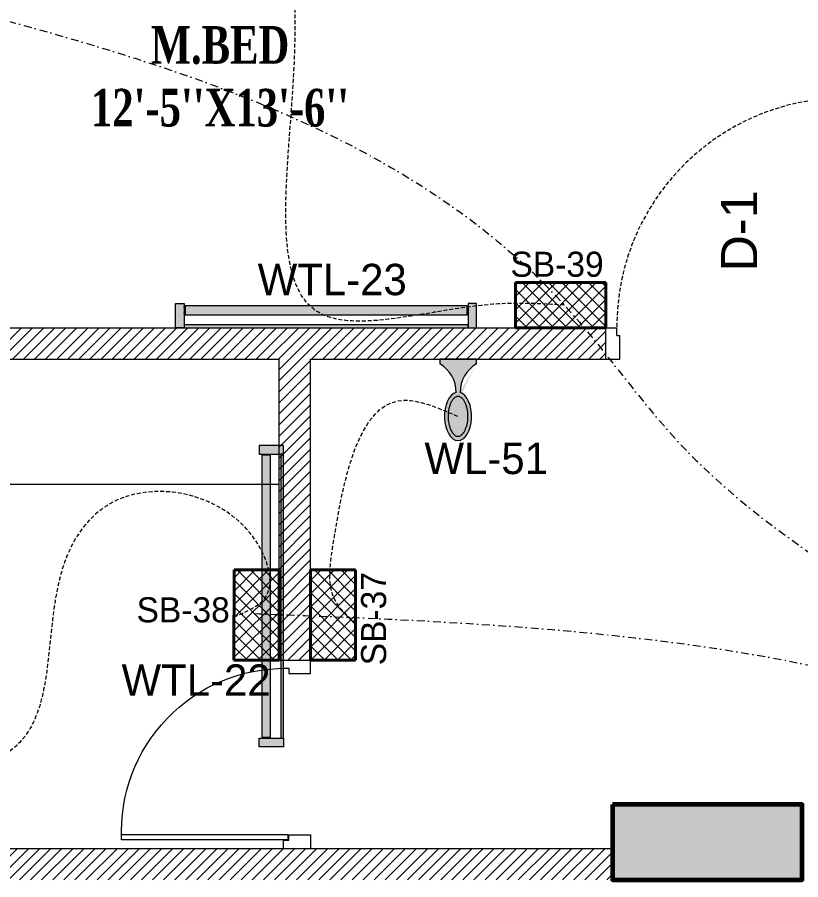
# Model space of a CAD drawing. Header units: inches. Extents: x 109699 to 44449955, y -10987 to 15824140.
# Drawn here: x 197424.5 to 197549.5, y -3520.4 to -3382.9 of the extents above; entities that cross this region are included whole.
import ezdxf

# ---------------------------------------------------------------- set-up
doc = ezdxf.new("R2010")
doc.units = ezdxf.units.IN
doc.header["$LTSCALE"] = 5
doc.header["$MEASUREMENT"] = 0
for name, pattern in [('DASHDOT', [1, 0.5, -0.25, 0, -0.25]), ('DASHED2', [0.375, 0.25, -0.125]), ('HIDDEN', [0.375, 0.25, -0.125])]:
    doc.linetypes.add(name, pattern=pattern)
doc.layers.get('0').update_dxf_attribs({"color": 123})
for name, color, linetype, lineweight in [('@NORMAL', 7, 'Continuous', 5), ('cloumn', 253, 'Continuous', 60), ('door', 8, 'Continuous', 9), ('E-Con-Point', 5, 'DASHED2', 13), ('E-SB-Switch-Board', 106, 'Continuous', 18), ('E-WL-Wall-Light', 232, 'Continuous', 15), ('E-WTL-Wall-Tube-Light', 6, 'Continuous', 15), ('ha', 252, 'Continuous', 5), ('L_WALL', 8, 'Continuous', 5), ('SB', 1, 'DASHDOT', 20), ('WALL-1', 8, 'Continuous', 9)]:
    doc.layers.add(name, color=color, linetype=linetype, lineweight=lineweight)
doc.layers.add('FURNITUR', color=7, linetype='Continuous', lineweight=5, true_color=0xe8e8e8)
doc.layers.add('T', color=8, linetype='Continuous')
doc.styles.get("Standard").update_dxf_attribs({"font": 'times.ttf'})
doc.styles.add('style2', font='ARIALN.TTF', dxfattribs={"width": 0.75, "height": 3})
doc.styles.add('TEXT-3', font='arial.ttf')

# ---------------------------------------------------------------- blocks, each defined once
blk = doc.blocks.new('Door-40')
at = {"layer": 'door', "ltscale": 0.5}
for p, q in [((0, 40), (5, 40)), ((0, 40), (0, 37.75)), ((5, 40), (5, 38.24999999999636)), ((0, 37.75), (3.75, 37.75000000000364)), ((3.75, 38.24999999999636), (3.75, 37.75000000000364)), ((3.75, 38.24999999999636), (5, 38.24999999999636)), ((5.135000000002037, 2.913192669428099), (5.145000000004075, 2.913192669428099)), ((5.135000000002037, 1.885000000002037), (5.135000000002037, 2.913192669428099)), ((0, 0), (0, 2.25)), ((0, 2.25), (3.75, 2.249999999996362)), ((3.75, 1.750000000003638), (3.75, 2.249999999996362)), ((3.75, 1.750000000003638), (5, 1.750000000003638)), ((4.010000000002037, 1.760000000002037), (4.010000000002037, 1.75)), ((5.010000000002037, 1.760000000002037), (4.010000000002037, 1.760000000002037)), ((5, 1.750000000003638), (5.010400642058812, 1.750000000007276)), ((5, 0), (5, 1.750000000003638)), ((5.145000000004075, 1.895000000000437), (5.145000000004075, 1.884599357945262)), ((0, 0), (5, 0)), ((0, 0), (5, 0))]:
    blk.add_line(p, q, dxfattribs=at)
blk.add_lwpolyline([(41.625, 3.145000000000437), (5.145000000004075, 3.145000000000437), (5.145000000004075, 1.895000000000437), (41.625, 1.895000000000437)], close=True, dxfattribs=at)
blk.add_circle((5.135000000002037, 1.760000000002037), 0.1249999999999983, dxfattribs=at)
at = {"layer": 'door', "linetype": 'HIDDEN', "ltscale": 0.5}
blk.add_arc((5.156161382139544, 1.755015969829401), 36.49531813451388, 2.182731632980644, 90.24516611661387, dxfattribs=at)
blk = doc.blocks.new('coloumn-01')
at = {"layer": 'ha'}
h = blk.add_hatch(dxfattribs=at)
h.set_pattern_fill('AR-CONC', color=256, scale=0.5)
h.set_pattern_definition([(49.99999999999999, (0, 0), (3.586300913003767, -0.3137606749129755), [0.375, -4.125]), (355, (0, 0), (-0.693756668065, 3.760960668500059), [0.3, -3.3]), (100.45144446, (0.298858405, -0.02614672), (2.89254423363556, 3.447199954843147), [0.3187009599999999, -3.505710559999999]), (46.18420000000001, (0, 1), (5.336206653357862, -0.8275964039653827), [0.5625, -6.1875]), (96.63563549, (0.444683725, 0.931033465), (4.673309728371142, 4.870593003872752), [0.47805171, -5.258568799999999]), (351.1841639899999, (0, 1), (4.673309725273866, 4.870593001349951), [0.45, -4.950000005]), (21, (0.5, 0.75), (2.984535260592308, -2.013094453326694), [0.375, -4.125]), (326.0000000000001, (0.5, 0.75), (1.216576659607909, 3.625750225234265), [0.3, -3.3]), (71.45144474, (0.74871127, 0.58224213), (4.201111883649856, 1.612655764031769), [0.31870095, -3.50571056]), (37.50000000000001, (0, 0), (0.06079927658645334, 1.664469269156557), [0, -3.26, 0, -3.35, 0, -3.3125]), (7.499999999999999, (0, 0), (1.315347687210743, 1.972058559411801), [0, -1.91, 0, -3.185, 0, -1.2625]), (327.5, (-1.115, 0), (2.669112180862045, -0.1127743586718988), [0, -1.25, 0, -3.9, 0, -5.175]), (317.5, (-1.615, 0), (2.915930846711931, 0.5005249116615886), [0, -1.625, 0, -2.59, 0, -3.675])])
h.paths.add_polyline_path([(32128.44739975178, -2546319.049243456), (32092.44739975178, -2546319.049243456), (32092.44739975178, -2546331.049243456), (32128.44739975178, -2546331.049243456)])
h.paths.add_polyline_path([(32128.44739975189, -2546617.132962178), (32098.44739975189, -2546617.132962178), (32098.44739975189, -2546629.132962178), (32128.44739975189, -2546629.132962178)])
h.paths.add_polyline_path([(31978.51966727065, -2546605.132962178), (31966.51966727065, -2546605.132962178), (31966.51966727065, -2546635.132962178), (31978.51966727065, -2546635.132962178)])
h.paths.add_polyline_path([(31821.20333333506, -2546605.132962178), (31809.20333333506, -2546605.132962178), (31809.20333333506, -2546635.132962178), (31821.20333333506, -2546635.132962178)])
h.paths.add_polyline_path([(31689.20328743063, -2546611.133238418), (31677.20328743063, -2546611.133238418), (31677.20328743063, -2546635.133238418), (31689.20328743063, -2546635.133238418)])
h.paths.add_polyline_path([(31417.20347832461, -2546611.132962178), (31405.20347832461, -2546611.132962178), (31405.20347832461, -2546635.132962178), (31417.20347832461, -2546635.132962178)])
h.paths.add_polyline_path([(31435.20347912709, -2546415.348983645), (31405.20347912709, -2546415.348983645), (31405.20347912709, -2546427.348983645), (31435.20347912709, -2546427.348983645)])
h.paths.add_polyline_path([(31633.74647668525, -2546415.348983645), (31603.74647668525, -2546415.348983645), (31603.74647668525, -2546427.348983645), (31633.74647668525, -2546427.348983645)])
h.paths.add_polyline_path([(31821.20245073218, -2546319.049243455), (31809.20245073218, -2546319.049243455), (31809.20245073218, -2546349.049243455), (31821.20245073218, -2546349.049243455)])
h.paths.add_polyline_path([(31996.51966727068, -2546319.049243455), (31966.51966727068, -2546319.049243455), (31966.51966727068, -2546331.049243455), (31996.51966727068, -2546331.049243455)])
h.paths.add_polyline_path([(31581.74648750067, -2546291.049243452), (31541.74648750067, -2546291.049243452), (31541.74648750067, -2546301.049243452), (31581.74648750067, -2546301.049243452)])
h.paths.add_polyline_path([(31485.74647668505, -2546261.049243452), (31475.74647668505, -2546261.049243452), (31475.74647668505, -2546301.049243452), (31485.74647668505, -2546301.049243452)])
h.paths.add_polyline_path([(31581.74648750064, -2546206.049278549), (31521.74648750064, -2546206.049278549), (31521.74648750064, -2546216.049243455), (31581.74648750064, -2546216.049243455)])
h.paths.add_polyline_path([(31435.20347595899, -2546206.049243455), (31405.20347595899, -2546206.049243455), (31405.20347595899, -2546218.049243455), (31435.20347595899, -2546218.049243455)])
h.paths.add_polyline_path([(31435.20347912709, -2546094.049243455), (31405.20347912709, -2546094.049243455), (31405.20347912709, -2546106.049243455), (31435.20347912709, -2546106.049243455)])
h.paths.add_polyline_path([(31583.74647668522, -2546094.049243455), (31547.74647668522, -2546094.049243455), (31547.74647668522, -2546106.049243455), (31583.74647668522, -2546106.049243455)])
h.paths.add_polyline_path([(31775.41359277777, -2546094.049243455), (31763.41359277777, -2546094.049243455), (31763.41359277777, -2546124.049243455), (31775.41359277777, -2546124.049243455)])
h.paths.add_polyline_path([(32059.80123907101, -2546094.049243455), (32047.80123907101, -2546094.049243455), (32047.80123907101, -2546124.049243455), (32059.80123907101, -2546124.049243455)])
h.paths.add_polyline_path([(32058.06771510976, -2545913.633020405), (32028.06771510976, -2545913.633020405), (32028.06771510976, -2545925.633020405), (32058.06771510976, -2545925.633020405)])
h.paths.add_polyline_path([(32048.06771510973, -2545722.712815279), (32036.06771510973, -2545722.712815279), (32036.06771510973, -2545746.712815279), (32048.06771510973, -2545746.712815279)])
h.paths.add_polyline_path([(31799.41359277774, -2545913.633020405), (31763.41359277774, -2545913.633020405), (31763.41359277774, -2545925.633020405), (31799.41359277774, -2545925.633020405)])
h.paths.add_polyline_path([(31591.53986684192, -2545945.049243456), (31561.31223659915, -2545945.049243456), (31561.31223659915, -2545957.049243456), (31591.53986684192, -2545957.049243456)])
h.paths.add_polyline_path([(31435.20347912709, -2545945.049243456), (31405.20347912709, -2545945.049243456), (31405.20347912709, -2545957.049243456), (31435.20347912709, -2545957.049243456)])
h.paths.add_polyline_path([(31429.2035252499, -2545715.383477275), (31405.2035252499, -2545715.383477275), (31405.2035252499, -2545727.383477275), (31429.2035252499, -2545727.383477275)])
h.paths.add_polyline_path([(31605.53986684192, -2545715.383237123), (31581.53986684192, -2545715.383237123), (31581.53986684192, -2545727.383237123), (31605.53986684192, -2545727.383237123)])
h.paths.add_polyline_path([(31775.41359277774, -2545711.610186095), (31763.41359277774, -2545711.610186095), (31763.41359277774, -2545735.610186095), (31775.41359277774, -2545735.610186095)])
at = {"layer": 'cloumn', "elevation": -16.56826399597158}
blk.add_lwpolyline([(31561.31223659915, -2545945.049243456), (31561.31223659915, -2545957.049243456), (31591.53986684192, -2545957.049243456), (31591.53986684192, -2545945.049243456)], close=True, dxfattribs=at)
blk = doc.blocks.new('nhytfgb')
at = {"layer": 'L_WALL', "ltscale": 4}
for p, q in [((20996.32718490922, -25463.2833109047), (20996.32718490922, -25464.7833109047)), ((21001.32718490922, -25465.7833109047), (21001.32718490922, -25463.28331090471)), ((20996.32718490922, -25464.7833109047), (20997.32718490922, -25464.7833109047)), ((20997.32718490922, -25464.7833109047), (20997.32718490922, -25465.7833109047)), ((20997.32718490922, -25465.7833109047), (21001.32718490922, -25465.7833109047)), ((20997.3271849093, -25495.78331090468), (21001.3271849093, -25495.78331090468)), ((20997.3271849093, -25496.78331090468), (20997.3271849093, -25495.78331090468)), ((21001.3271849093, -25495.78331090468), (21001.32718490922, -25498.2833109047)), ((20996.32718490922, -25496.7833109047), (20996.32718490922, -25498.2833109047))]:
    blk.add_line(p, q, dxfattribs=at)
at = {"layer": 'L_WALL'}
for p, q in [((20997.18809612016, -25464.90215873925), (20966.18809612016, -25464.90215873925)), ((20997.18809612016, -25464.90215873925), (20997.18809612016, -25465.79835851259)), ((20997.18809612016, -25465.79835851259), (20966.18809612016, -25465.79835851259)), ((20996.32718490922, -25496.7833109047), (20997.3271849093, -25496.78331090468))]:
    blk.add_line(p, q, dxfattribs=at)
blk.add_arc((20996.57718490925, -25466.36028743991), 30.42405063002891, 177.2529418227814, 270.4708152205662, dxfattribs=at)
blk = doc.blocks.new('A$C4DCB0E22')
h = blk.add_hatch()
h.set_pattern_fill('ANSI37', color=256, scale=15, angle=90.05046403147966, style=0)
h.set_pattern_definition([(135.0504640314797, (0, 0), (-1.324656962164393, -1.326992438783809), []), (225.0504640314796, (0, 0), (1.326992438783809, -1.324656962164393), [])])
h.paths.add_polyline_path([(0.0158499618895469, -4.176303718850249e-06), (-3.779117417224143e-06, 17.9999888419976), (8.999992730033242, 18.00791571250107), (9.015846471040199, 0.007922694199763214)])
at = {"lineweight": 40}
for p, q in [((-3.779117417224143e-06, 17.9999888419976), (8.999992730033242, 18.00791571250107)), ((0.0158499618895469, -4.176303718850249e-06), (-3.779117417224143e-06, 17.9999888419976)), ((9.015846471040199, 0.007922694199763214), (8.999992730033242, 18.00791571250107)), ((0.0158499618895469, -4.176303718850249e-06), (9.015846471040199, 0.007922694199763214))]:
    blk.add_line(p, q, dxfattribs=at)
blk = doc.blocks.new('A$C63C712C3')
at = {"linetype": 'ByBlock', "ltscale": 0.5}
h = blk.add_hatch(color=256, dxfattribs=at)
h.dxf.hatch_style = 1
h.paths.add_polyline_path([(35.45815903441689, 102.6004051111813), (7.051254215184599e-05, 102.6004051111813), (7.051254215184599e-05, -1.4210854715202e-14), (35.45815903441689, 0)])
h.paths.add_polyline_path([(1235.458159034402, 102.6004051111813), (35.45815903441689, 102.6004051111813), (35.45815903441689, 90.19858873463818), (1235.458159034402, 90.19858873463818)])
h.paths.add_polyline_path([(1270.916247556277, 102.6004051111813), (1235.458159034402, 102.6004051111813), (1235.458159034402, -1.4210854715202e-14), (1270.916247556277, 0)])
h = blk.add_hatch(color=256, dxfattribs=at)
h.dxf.hatch_style = 1
h.set_gradient(color1=(255, 255, 0), rotation=269, name='CYLINDER')
h.paths.add_polyline_path([(1230.609335631336, 47.55507706388016), (39.80634735536296, 47.55507706388016), (39.80634735536296, 10.14120857274975), (1230.609335631336, 10.14120857274975)])
at = {"ltscale": 2}
for p, q in [((39.80314903250837, 42.02165198561852), (33.8373914979602, 42.02165198561852)), ((1230.612533954176, 42.02165198561852), (1236.578291488724, 42.02165198561852)), ((39.80314903250837, 15.93327464433969), (33.8373914979602, 15.93327464433969)), ((1230.612533954176, 15.93327464433969), (1236.578291488724, 15.93327464433969))]:
    blk.add_line(p, q, dxfattribs=at)
for points in [[(35.45815903441689, 102.6004051111813), (7.051254215184599e-05, 102.6004051111813), (7.051254215184599e-05, 0), (35.45815903441689, 0)], [(35.45815903441689, 102.6004051111813), (1235.458159034402, 102.6004051111813), (1235.458159034402, 90.19858873463818), (35.45815903441689, 90.19858873463818)], [(1235.458159034402, 102.6004051111813), (1270.916247556277, 102.6004051111813), (1270.916247556277, 0), (1235.458159034402, 0)], [(39.80634735536296, 47.55507706388016), (1230.609335631336, 47.55507706388016), (1230.609335631336, 10.14120857274975), (39.80634735536296, 10.14120857274975)]]:
    blk.add_lwpolyline(points, close=True, dxfattribs=at)
blk = doc.blocks.new('E-W-LIGHT')
at = {"linetype": 'ByBlock', "ltscale": 0.5}
h = blk.add_hatch(color=256, dxfattribs=at)
h.dxf.hatch_style = 1
h.set_gradient(color1=(255, 255, 255), color2=(255, 255, 0), name='CYLINDER')
edge = h.paths.add_edge_path()
edge.add_spline(control_points=[(-96.71110423948552, 1.235367220396483), (-96.8976251288622, 1.235367220396483), (-97.08530367817384, 1.204590695443009), (-97.49532330615068, 1.060408411101338), (-97.71769888777162, 0.9452617532663472), (-98.18859363857634, 0.6007580769133996), (-98.4360601757027, 0.3712016227401077), (-98.9274233233457, -0.2076466389563343), (-99.17095937526851, -0.5565722783421756), (-99.79256403547286, -1.649000525487912), (-100.1403411294208, -2.496475964584042), (-100.6655547252501, -4.389078901701514), (-100.8435119435345, -5.433326140728264), (-100.996858843053, -7.577941591604359), (-100.9723680002039, -8.677864733885961), (-100.7253955626443, -10.7881619923927), (-100.5027117058065, -11.79805679996582), (-99.90205506231798, -13.59089832466863), (-99.52349327352754, -14.37265162368595), (-98.79708591162027, -15.46144462183512), (-98.46289770719719, -15.83531695936959), (-97.82402795464219, -16.37320808014224), (-97.52292902289115, -16.53708124557815), (-97.0332651008719, -16.69867335386745), (-96.83300356165012, -16.72444707740215), (-96.42760539585558, -16.70413243760904), (-96.21918910161975, -16.65733367471884), (-95.75858057275782, -16.45705756399432), (-95.50712660475898, -16.30138572900886), (-94.98330090317799, -15.85001415615693), (-94.71221849052682, -15.55449414506236), (-94.18744122004225, -14.82684639582039), (-93.93399672563008, -14.39521060388152), (-93.32240182252819, -13.09860869282319), (-93.0057716383552, -12.13470487732181), (-92.57508722519842, -10.03980369670334), (-92.46055768618565, -8.90959698224412), (-92.45565766659526, -6.646794607945969), (-92.56528275998282, -5.514732191470296), (-92.98715107886524, -3.412587944823316), (-93.29985699109132, -2.443281268231641), (-93.99092435031811, -0.9549615958549695), (-94.34810290115182, -0.3877643056552464), (-95.07582621573985, 0.4836147841888085), (-95.44374809115733, 0.7854262440646148), (-96.01798165069457, 1.105607693885873), (-96.24029005175481, 1.180327462172805), (-96.53763867025813, 1.228459302029147), (-96.62438560181026, 1.235367220396483), (-96.71110423948552, 1.235367220396483)], knot_values=[0, 0, 0, 0, 0.194197829587449, 0.194197829587449, 0.388395659174898, 0.388395659174898, 0.582593488762347, 0.582593488762347, 0.776791318349796, 0.776791318349796, 1.110216687407361, 1.110216687407361, 1.443642056464925, 1.443642056464925, 1.77706742552249, 1.77706742552249, 2.110492794580054, 2.110492794580054, 2.443918163637619, 2.443918163637619, 2.701496175378678, 2.701496175378678, 2.959074187119738, 2.959074187119738, 3.169612053741, 3.169612053741, 3.380149920362263, 3.380149920362263, 3.590687786983526, 3.590687786983526, 3.801225653604789, 3.801225653604789, 4.011763520226051, 4.011763520226051, 4.360140390670959, 4.360140390670959, 4.708517261115867, 4.708517261115867, 5.056894131560775, 5.056894131560775, 5.405271002005684, 5.405271002005684, 5.69307956715584, 5.69307956715584, 5.980888132305996, 5.980888132305996, 6.192897451070847, 6.192897451070847, 6.283185307179586, 6.283185307179586, 6.283185307179586, 6.283185307179586], degree=3, periodic=0)
at = {"layer": 'E-WL-Wall-Light', "linetype": 'ByBlock', "ltscale": 0.5}
h = blk.add_hatch(color=256, dxfattribs=at)
h.dxf.hatch_style = 1
edge = h.paths.add_edge_path()
edge.add_ellipse((-96.71110423948552, -7.740473765769313), major_axis=(0, 10.71660606041263), ratio=0.559300439547623, start_angle=187.7376784571124, end_angle=531.0374031504149)
edge.add_arc((-112.001170541625, -18.46997501720373), 14.35701343791298, -60.53601194170483, 0.5736542653427819, ccw=False)
edge.add_line((-104.9392941575301, -30.97012448799713), (-104.939294157532, -33.06572841662167))
edge.add_line((-104.939294157532, -33.06572841662167), (-88.60969415754215, -33.06572841666017))
edge.add_line((-88.60969415754215, -33.06572841666017), (-88.60969415754002, -30.97012448799946))
edge.add_arc((-81.54781777344922, -18.46997501720374), 14.35701343791298, 179.559619270027, 240.5360119417236, ccw=False)
edge = h.paths.add_edge_path(flags=16)
edge.add_spline(control_points=[(-96.71110423948552, 1.235367220396483), (-96.8976251288622, 1.235367220396483), (-97.08530367817384, 1.204590695443009), (-97.49532330615068, 1.060408411101338), (-97.71769888777162, 0.9452617532663472), (-98.18859363857634, 0.6007580769133996), (-98.4360601757027, 0.3712016227401077), (-98.9274233233457, -0.2076466389563343), (-99.17095937526851, -0.5565722783421756), (-99.79256403547286, -1.649000525487912), (-100.1403411294208, -2.496475964584042), (-100.6655547252501, -4.389078901701514), (-100.8435119435345, -5.433326140728264), (-100.996858843053, -7.577941591604359), (-100.9723680002039, -8.677864733885961), (-100.7253955626443, -10.7881619923927), (-100.5027117058065, -11.79805679996582), (-99.90205506231798, -13.59089832466863), (-99.52349327352754, -14.37265162368595), (-98.79708591162027, -15.46144462183512), (-98.46289770719719, -15.83531695936959), (-97.82402795464219, -16.37320808014224), (-97.52292902289115, -16.53708124557815), (-97.0332651008719, -16.69867335386745), (-96.83300356165012, -16.72444707740215), (-96.42760539585558, -16.70413243760904), (-96.21918910161975, -16.65733367471884), (-95.75858057275782, -16.45705756399432), (-95.50712660475898, -16.30138572900886), (-94.98330090317799, -15.85001415615693), (-94.71221849052682, -15.55449414506236), (-94.18744122004225, -14.82684639582039), (-93.93399672563008, -14.39521060388152), (-93.32240182252819, -13.09860869282319), (-93.0057716383552, -12.13470487732181), (-92.57508722519842, -10.03980369670334), (-92.46055768618565, -8.90959698224412), (-92.45565766659526, -6.646794607945969), (-92.56528275998282, -5.514732191470296), (-92.98715107886524, -3.412587944823316), (-93.29985699109132, -2.443281268231641), (-93.99092435031811, -0.9549615958549695), (-94.34810290115182, -0.3877643056552464), (-95.07582621573985, 0.4836147841888085), (-95.44374809115733, 0.7854262440646148), (-96.01798165069457, 1.105607693885873), (-96.24029005175481, 1.180327462172805), (-96.53763867025813, 1.228459302029147), (-96.62438560181026, 1.235367220396483), (-96.71110423948552, 1.235367220396483)], knot_values=[0, 0, 0, 0, 0.194197829587449, 0.194197829587449, 0.388395659174898, 0.388395659174898, 0.582593488762347, 0.582593488762347, 0.776791318349796, 0.776791318349796, 1.110216687407361, 1.110216687407361, 1.443642056464925, 1.443642056464925, 1.77706742552249, 1.77706742552249, 2.110492794580054, 2.110492794580054, 2.443918163637619, 2.443918163637619, 2.701496175378678, 2.701496175378678, 2.959074187119738, 2.959074187119738, 3.169612053741, 3.169612053741, 3.380149920362263, 3.380149920362263, 3.590687786983526, 3.590687786983526, 3.801225653604789, 3.801225653604789, 4.011763520226051, 4.011763520226051, 4.360140390670959, 4.360140390670959, 4.708517261115867, 4.708517261115867, 5.056894131560775, 5.056894131560775, 5.405271002005684, 5.405271002005684, 5.69307956715584, 5.69307956715584, 5.980888132305996, 5.980888132305996, 6.192897451070847, 6.192897451070847, 6.283185307179586, 6.283185307179586, 6.283185307179586, 6.283185307179586], degree=3, periodic=0)
for p, q in [((-104.9392941575301, -30.97012448799713), (-104.939294157532, -33.06572841662167)), ((-104.939294157532, -33.06572841662167), (-88.60969415754215, -33.06572841666017)), ((-88.60969415754215, -33.06572841666017), (-88.60969415754002, -30.97012448803655))]:
    blk.add_line(p, q)
at = {"linetype": 'ByBlock', "ltscale": 0.5}
for centre, start, end in [((-112.001170541625, -18.46997501720374), 299.4639880582952, 0.5736542653427851), ((-81.54781777344922, -18.46997501720374), 179.4263457346572, 240.5360119417045)]:
    blk.add_arc(centre, 14.35701343791298, start, end, dxfattribs=at)
blk.add_ellipse((-96.71110423948552, -7.740473765769313), major_axis=(0, 10.71660606041263), ratio=0.559300439547623, start_param=3.276640619127039, end_param=9.268351136215248, dxfattribs=at)
blk.add_open_spline([(-96.71110423948552, 1.235367220396483), (-96.8976251288622, 1.235367220396483), (-97.08530367817384, 1.204590695443009), (-97.49532330615068, 1.060408411101338), (-97.71769888777162, 0.9452617532663472), (-98.18859363857634, 0.6007580769133996), (-98.4360601757027, 0.3712016227401077), (-98.9274233233457, -0.2076466389563343), (-99.17095937526851, -0.5565722783421756), (-99.79256403547286, -1.649000525487912), (-100.1403411294208, -2.496475964584042), (-100.6655547252501, -4.389078901701514), (-100.8435119435345, -5.433326140728264), (-100.996858843053, -7.577941591604359), (-100.9723680002039, -8.677864733885961), (-100.7253955626443, -10.7881619923927), (-100.5027117058065, -11.79805679996582), (-99.90205506231798, -13.59089832466863), (-99.52349327352754, -14.37265162368595), (-98.79708591162027, -15.46144462183512), (-98.46289770719719, -15.83531695936959), (-97.82402795464219, -16.37320808014224), (-97.52292902289115, -16.53708124557815), (-97.0332651008719, -16.69867335386745), (-96.83300356165012, -16.72444707740215), (-96.42760539585558, -16.70413243760904), (-96.21918910161975, -16.65733367471884), (-95.75858057275782, -16.45705756399432), (-95.50712660475898, -16.30138572900886), (-94.98330090317799, -15.85001415615693), (-94.71221849052682, -15.55449414506236), (-94.18744122004225, -14.82684639582039), (-93.93399672563008, -14.39521060388152), (-93.32240182252819, -13.09860869282319), (-93.0057716383552, -12.13470487732181), (-92.57508722519842, -10.03980369670334), (-92.46055768618565, -8.90959698224412), (-92.45565766659526, -6.646794607945969), (-92.56528275998282, -5.514732191470296), (-92.98715107886524, -3.412587944823316), (-93.29985699109132, -2.443281268231641), (-93.99092435031811, -0.9549615958549695), (-94.34810290115182, -0.3877643056552464), (-95.07582621573985, 0.4836147841888085), (-95.44374809115733, 0.7854262440646148), (-96.01798165069457, 1.105607693885873), (-96.24029005175481, 1.180327462172805), (-96.53763867025813, 1.228459302029147), (-96.62438560181026, 1.235367220396483), (-96.71110423948552, 1.235367220396483)], degree=3, knots=[0, 0, 0, 0, 0.194197829587449, 0.194197829587449, 0.388395659174898, 0.388395659174898, 0.582593488762347, 0.582593488762347, 0.776791318349796, 0.776791318349796, 1.110216687407361, 1.110216687407361, 1.443642056464925, 1.443642056464925, 1.77706742552249, 1.77706742552249, 2.110492794580054, 2.110492794580054, 2.443918163637619, 2.443918163637619, 2.701496175378678, 2.701496175378678, 2.959074187119738, 2.959074187119738, 3.169612053741, 3.169612053741, 3.380149920362263, 3.380149920362263, 3.590687786983526, 3.590687786983526, 3.801225653604789, 3.801225653604789, 4.011763520226051, 4.011763520226051, 4.360140390670959, 4.360140390670959, 4.708517261115867, 4.708517261115867, 5.056894131560775, 5.056894131560775, 5.405271002005684, 5.405271002005684, 5.69307956715584, 5.69307956715584, 5.980888132305996, 5.980888132305996, 6.192897451070847, 6.192897451070847, 6.283185307179586, 6.283185307179586, 6.283185307179586, 6.283185307179586], dxfattribs=at)

msp = doc.modelspace()

# ---------------------------------------------------------------- hatches: boundary and pattern name
at = {"layer": 'ha'}
h = msp.add_hatch(dxfattribs=at)
h.set_pattern_fill('ANSI31', scale=10, angle=-7.63333123551244e-14, style=0)
h.set_pattern_definition([(44.99999999999984, (180288.0057856818, 2542407.827886132), (-0.8838834764831834, 0.8838834764831853), [])])
h.paths.add_polyline_path([(197466.3041224272, -3437.424250395297), (197466.3041224272, -3485.423511016908), (197471.3041224273, -3485.423909142408), (197471.3041224272, -3437.423710079658), (197518.4032646893, -3437.423710079658), (197518.4036092998, -3432.423710079658), (197332.1757117773, -3432.423710079658), (197332.1757117773, -3437.423710079658)])
h.paths.add_polyline_path([(197396.4036092998, -3372.423710079658), (197391.4036092998, -3372.423710079658), (197391.4036092998, -3432.423710079658), (197396.4036092998, -3432.423710079658)])
h.paths.add_polyline_path([(197337.1757117774, -3399.423710079658), (197332.1757117773, -3399.423710079658), (197332.1757117773, -3432.423710079658), (197337.1757117773, -3432.423710079658)])
h.paths.add_polyline_path([(197345.9201849189, -3437.423710079658), (197340.9201849189, -3437.423710079658), (197340.9201849189, -3450.297995813917), (197345.9201849189, -3450.297995813917)], flags=16)
h = msp.add_hatch(dxfattribs=at)
h.set_pattern_fill('ANSI31', scale=10, angle=-7.63333123551244e-14, style=0)
h.set_pattern_definition([(44.99999999999989, (144081.319087721, 2531118.532228567), (-0.8838834764831833, 0.8838834764831855), [])])
h.paths.add_polyline_path([(197519.4649244335, -3515.423710079658), (197466.3041224273, -3515.423710079658), (197465.3041224273, -3515.423710079658), (197393.3561669615, -3515.423710079658), (197393.3561669615, -3520.423710079658), (197399.9201849189, -3520.423710079658), (197399.9201849189, -3574.423710079658), (197404.9201849189, -3574.423710079658), (197404.9201849189, -3520.423710079658), (197519.4649244335, -3520.423710079658)])

# ---------------------------------------------------------------- linework, layer by layer
at = {"layer": 'E-Con-Point', "ltscale": 0.5}
for points in [[(197511.7964280789, -3428.801368200584, 0.4266796893144034), (197500.407258538, -3428.674967363028, 0.08868875613302407), (197473.296875, -3430.344756607033, 0.4265997913151693), (197468.796875, -3388.5, 0.08579031639609269), (197470.6760587638, -3353.620839642858, 0.08579031639609269), (197549.2838788145, -3364.067879937767, 0.2377872779188479)], [(197478.5009919977, -3479.500260603018, 0.4759286585245732), (197475.296875, -3476, 0.4759286585245732), (197474.9036682503, -3467.044067296027, 0.3143113878572319), (197485.796875, -3444), (197494.8310420644, -3446.543433592733, 0.2068579682217067)], [(197459.1081336295, -3478.499833763445, 0.2759295265757373), (197464.2329306587, -3475.218878365412, 0.4759286585245732), (197462.7045766042, -3466.553650631176, 0.114312255908396), (197439.296875, -3460.5), (197433.296875, -3467), (197425.796875, -3497.5), (197402.3761275925, -3506.30397959431, 0.3759286585245665)]]:
    msp.add_spline(points, degree=3, dxfattribs=at)
at = {"layer": 'FURNITUR'}
msp.add_line((197466.3041224273, -3457.423734232112, 0.4642345779743593), (197345.9201849189, -3457.423734232112, 0.4642345779743593), dxfattribs=at)
at = {"layer": 'SB', "ltscale": 0.5}
for points in [[(197400.4465293453, -3377.639609968249, 0.4809356803100863), (197511.7954496605, -3428.801368200103, 0.4267295975587838), (197530.7958965815, -3451.499999999519, 4.99082443803367e-05), (197602.620361511, -3503.828074234883, 0.08584022464048013), (197618.9051959114, -3704.358057586747, 0.6619463822830394)], [(197462.2958965815, -3477.999999999519, 4.99082443803367e-05), (197475.2958965815, -3478.499999999519, 4.99082443803367e-05), (197602.7958965815, -3507.999999999519, 4.99082443803367e-05), (197616.6135068359, -3704.358057586747, 0.6619463822830394)]]:
    msp.add_spline(points, degree=3, dxfattribs=at)
at = {"layer": 'WALL-1'}
for p, q in [((197396.4036092998, -3432.423710079658, 0.3759286585245682), (197518.4036092998, -3432.423710079658, 0.03778727791884506)), ((197518.4036092998, -3437.423710079658, -0.1461342719142742), (197518.4036092998, -3432.423710079658, -0.1461342719142742)), ((197518.4036092998, -3437.423710079658, 0.1377872779188465), (197518.4036092998, -3432.423710079658, 0.1377872779188465)), ((197345.9201849189, -3437.423710079658, 0.3759286585245682), (197466.3041224272, -3437.423710079658, 0.3759286585245682)), ((197465.3041224273, -3437.423710079658, 0.3759286585245682), (197466.3041224272, -3437.423710079658, 0.3759286585245682)), ((197466.3041224272, -3485.423710079658, 0.2759286585245704), (197466.3041224272, -3437.423710079658, 0.3759286585246855)), ((197471.3041224272, -3437.423710079658, 0.3759286585245682), (197518.4036092998, -3437.423710079658, 0.03778727791884506)), ((197471.3041224272, -3437.423710079658, 0.3759286585245682), (197518.4036092998, -3437.423710079658, 0.03778727791884506)), ((197471.3041224272, -3485.423710079658, 0.2759286585245704), (197471.3041224272, -3437.423710079658, 0.3759286585246855)), ((197466.3041224272, -3485.423710079658, 0.3759286585245718), (197471.3041224272, -3485.423710079658, 0.3759286585245718)), ((197393.3561669615, -3515.423710079658, 0.3759286585245682), (197466.3041224273, -3515.423710079658, 0.3759286585245682)), ((197465.3041224273, -3515.423710079658, 0.3759286585245682), (197466.3041224273, -3515.423710079658, 0.3759286585245682)), ((197466.3041224273, -3515.423710079658, 0.3759286585245682), (197519.4649244335, -3515.423710079658, 0.3759286585245682))]:
    msp.add_line(p, q, dxfattribs=at)

# ---------------------------------------------------------------- block references
at = {"layer": '@NORMAL'}
msp.add_blockref('coloumn-01', (165958.1526878368, 2542436.625533376, 16.96783934052013), dxfattribs=at)
at = {"layer": '@NORMAL', "rotation": 89.99999999999991}
msp.add_blockref('Door-40', (197558.4036092998, -3437.423710079658, 0.2377872779188479), dxfattribs=at)
at = {"layer": '@NORMAL', "xscale": -0.857142857142857, "yscale": 0.857142857142857, "zscale": 0.857142857142857, "rotation": 180}
msp.add_blockref('nhytfgb', (179470.1665353622, -25341.09511942675, 0.4759286585245732), dxfattribs=at)
at = {"layer": 'E-SB-Switch-Board', "xscale": -0.8002315484918654, "yscale": 0.8002315484918654, "zscale": 0.8002315484918654, "rotation": 270}
msp.add_blockref('A$C4DCB0E22', (197503.999450356, -3432.423707055489, 0.03778727791884506), dxfattribs=at)
at = {"layer": 'E-SB-Switch-Board', "yscale": 0.8002315484918654, "zscale": 0.8002315484918654}
for p, xscale in [((197466.3168060668, -3485.423290073021, 0.2759295265757373), -0.8002315484918654), ((197471.2914387877, -3485.423706737872, 0.4759286585245732), 0.8002315484918654)]:
    msp.add_blockref('A$C4DCB0E22', p, dxfattribs=dict(at, xscale=xscale))
at = {"layer": 'E-WL-Wall-Light', "xscale": 0.3601041968213394, "yscale": 0.3601041968213394, "zscale": 0.3601041968213394, "rotation": 180}
msp.add_blockref('E-W-LIGHT', (197460.0049643721, -3449.330817653445, 0.2068579682217067), dxfattribs=at)
at = {"layer": 'E-WTL-Wall-Tube-Light', "xscale": -0.03776802766688649, "yscale": 0.03776802766688649, "zscale": 0.03776802766688649}
for p, rotation in [((197449.7968735729, -3428.548695140783, 0.4265997913151693), 180), ((197463.1433932026, -3499.209425697156, 0.4759286585245732), 270)]:
    msp.add_blockref('A$C63C712C3', p, dxfattribs=dict(at, rotation=rotation))

# ---------------------------------------------------------------- texts
at = {"layer": '@NORMAL', "insert": (197542.5303150296, -3423.453236577827, 0.192007108691449), "char_height": 4.8, "width": 80.40303804183776, "attachment_point": 7, "rotation": 89.99999999999987, "style": 'TEXT-3'}
msp.add_mtext('{\\H1.2x;D-1}', dxfattribs=at)
at = {"layer": 'E-SB-Switch-Board', "char_height": 4, "width": 14.72456830652664, "attachment_point": 9}
for s, insert in [('{\\fCentury Gothic|b0|i0|c0|p34;SB-39}', (197518.0576498555, -3424.344281974461, 0.1036186246070739)), ('{\\fCentury Gothic|b0|i0|c0|p34;SB-38}', (197458.4317844265, -3479.440505985782, 0.3417608732639662))]:
    msp.add_mtext(s, dxfattribs=dict(at, insert=insert))
at = {"layer": 'E-SB-Switch-Board', "insert": (197479.3708638687, -3471.365507238313, 0.5417600052128021), "char_height": 4, "width": 14.72456830652664, "attachment_point": 3, "rotation": 90.00000000000011}
msp.add_mtext('{\\fCentury Gothic|b0|i0|c0|p34;SB-37}', dxfattribs=at)
at = {"layer": 'E-WL-Wall-Light', "insert": (197509.1767824305, -3455.819208864617, -15.29975318962842), "char_height": 5, "width": 24.08470202641911, "attachment_point": 9}
msp.add_mtext('{\\fCentury Gothic|b0|i0|c0|p34;WL-51}', dxfattribs=at)
at = {"layer": 'E-WTL-Wall-Tube-Light', "color": 1, "char_height": 5, "width": 24.08470202641911, "attachment_point": 7}
for s, insert in [('{\\fCentury Gothic|b0|i0|c0|p34;\\C256;WTL-23}', (197462.8860229221, -3427.291261336158, 0.1315109541389177)), ('{\\fCentury Gothic|b0|i0|c0|p34;\\C256;WTL-22}', (197441.176598652, -3491.089084398001, 0.1808398213483215))]:
    msp.add_mtext(s, dxfattribs=dict(at, insert=insert))
at = {"layer": 'T', "insert": (197456.8803714354, -3400.412299138288, 0.0857903163960998), "char_height": 6, "width": 44.92537410357909, "attachment_point": 8, "style": 'style2'}
msp.add_mtext("{\\fRomantic|b1|i0|c2|p2;M.BED\\P12'-5''X13'-6''}", dxfattribs=at)

doc.saveas('drawing.dxf')
